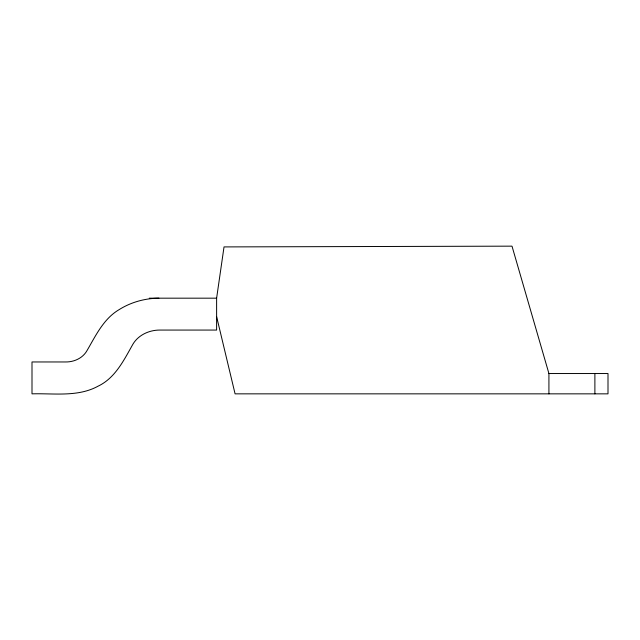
<?xml version="1.0" encoding="UTF-8"?>
<svg xmlns="http://www.w3.org/2000/svg" width="640" height="640" viewBox="0 0 640 640"><rect width="100%" height="100%" fill="white"/><g stroke="black" fill="none" stroke-linecap="round" stroke-linejoin="round"><path stroke-width="0.96" d="M158.904 298.176C144.904 298.312 130.912 302.2 119.048 309.68C103.528 318.832 95.688 335.736 86.976 350.648C82.736 358.248 73.848 362.176 65.368 361.96L32 361.96L32 393.848C53.888 393.192 77.824 397.256 98.008 386.208C115.36 378 124.016 359.872 132.984 344.08C138.464 334.912 149.32 330.04 159.768 330.064L216.616 330.064L216.616 298.176L224.024 246.912L512 246.152L548.92 373.536L548.92 393.848M149.288 298.176L216.616 298.176M548.92 373.536L608 373.536L608 393.848L235.08 393.848L216.616 316.64M594.888 373.536L594.888 393.848"/></g></svg>
